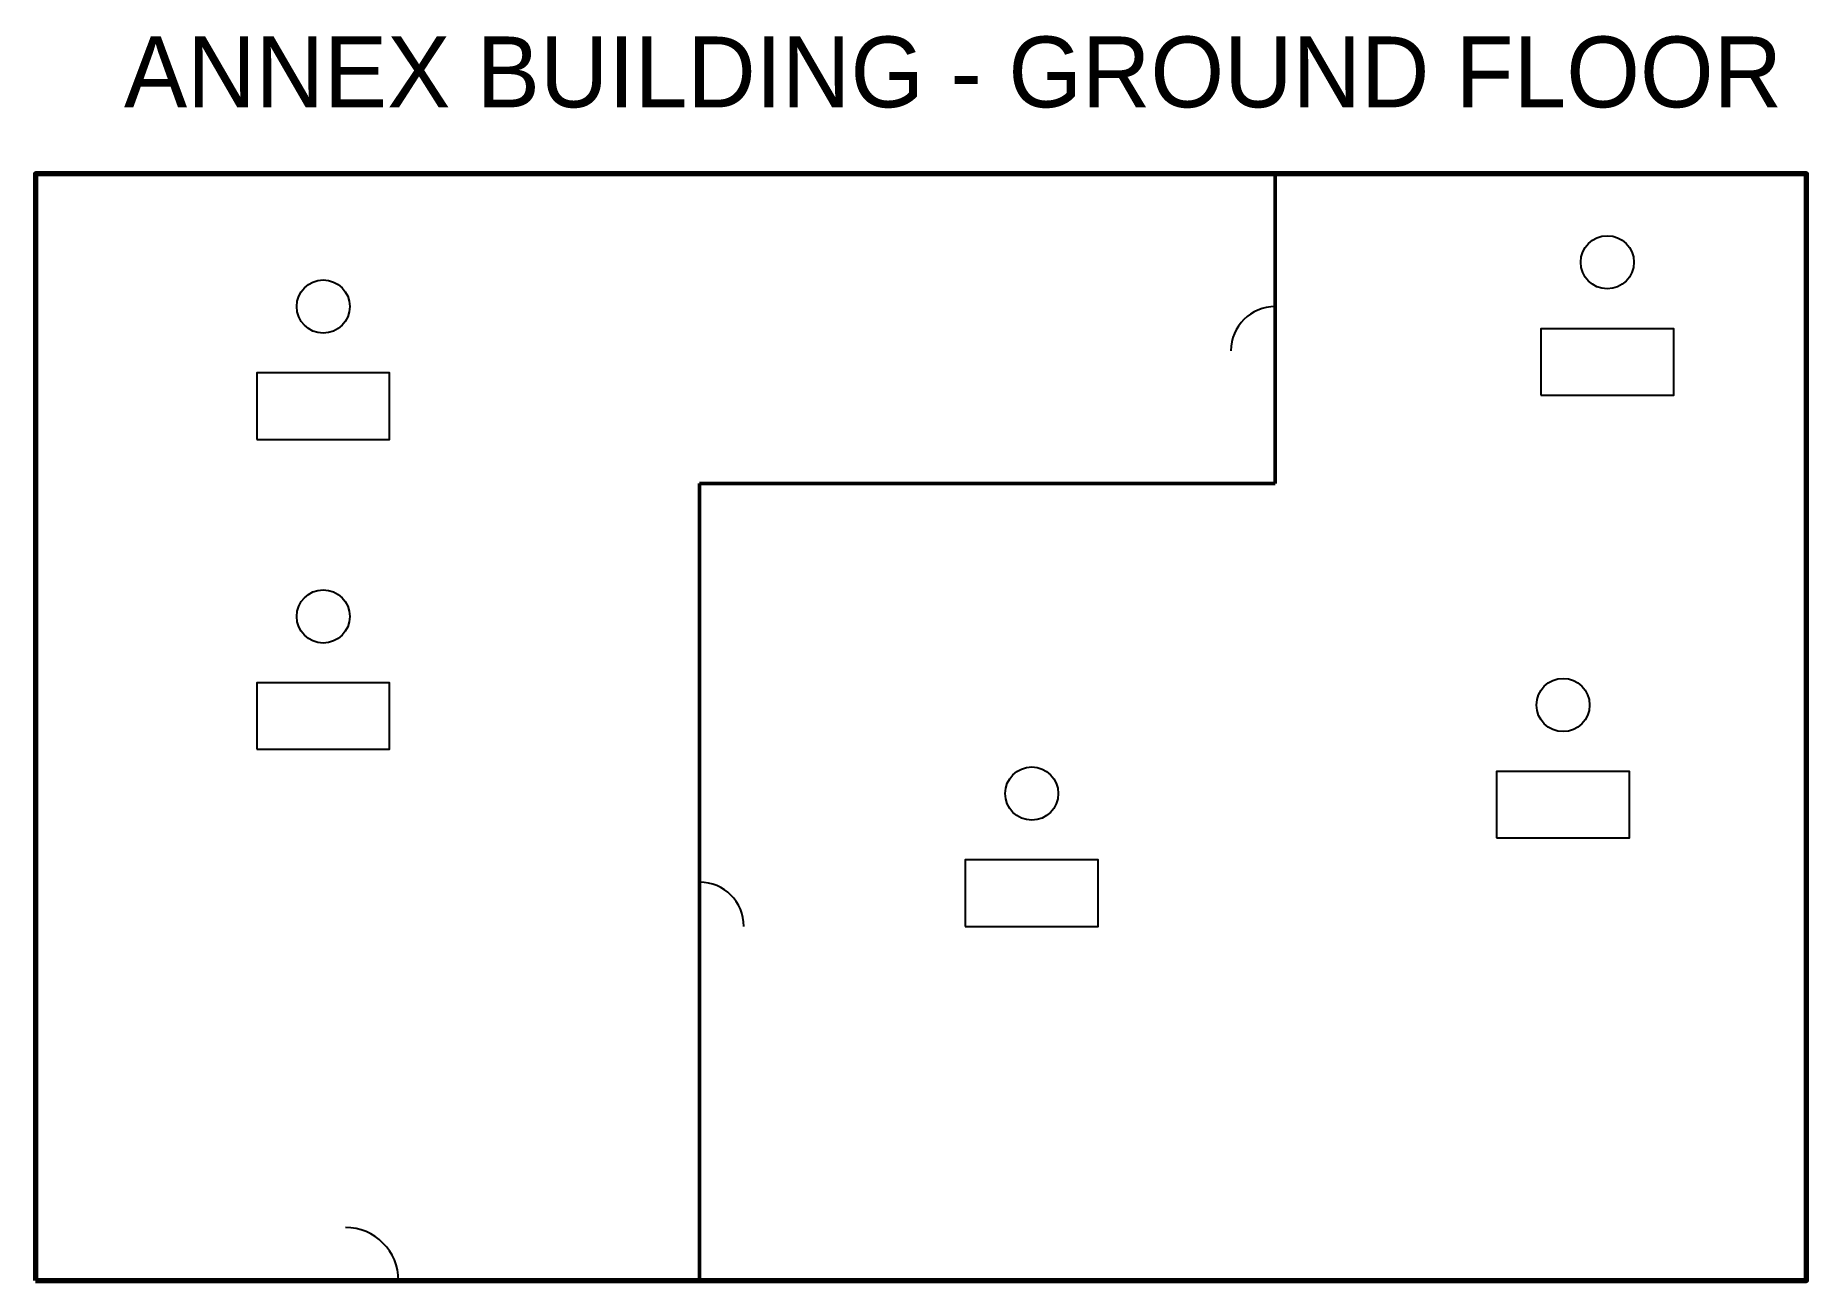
# Paper-space layout 'Layout1' of a CAD drawing. Header units: metres. Extents: x 0 to 40, y 0 to 28.1.
import ezdxf

# ---------------------------------------------------------------- set-up
doc = ezdxf.new("R2010")
doc.units = ezdxf.units.M
for name, color, linetype in [('DOORS', 4, 'Continuous'), ('FURN', 30, 'Continuous'), ('TEXT', 3, 'Continuous'), ('WALLS', 7, 'Continuous')]:
    doc.layers.add(name, color=color, linetype=linetype)

psp = doc.layouts.get("Layout1")

# ---------------------------------------------------------------- linework, layer by layer
at = {"layer": 'DOORS'}
for centre, radius, start, end in [((28, 21), 1, 90, 180), ((15, 8), 1, 0, 90), ((7, 0), 1.2, 0, 90)]:
    psp.add_arc(centre, radius, start, end, dxfattribs=at)
at = {"layer": 'FURN'}
for points in [[(34, 20), (37, 20), (37, 21.5), (34, 21.5), (34, 20)], [(5, 19), (8, 19), (8, 20.5), (5, 20.5), (5, 19)], [(5, 12), (8, 12), (8, 13.5), (5, 13.5), (5, 12)], [(33, 10), (36, 10), (36, 11.5), (33, 11.5), (33, 10)], [(21, 8), (24, 8), (24, 9.5), (21, 9.5), (21, 8)]]:
    psp.add_lwpolyline(points, dxfattribs=at)
for centre in [(35.5, 23), (6.5, 22), (6.5, 15), (34.5, 13), (22.5, 11)]:
    psp.add_circle(centre, 0.6, dxfattribs=at)
at = {"layer": 'WALLS', "lineweight": 50}
for p, q in [((28, 18), (28, 25)), ((15, 0), (15, 18)), ((15, 18), (28, 18))]:
    psp.add_line(p, q, dxfattribs=at)
at = {"layer": 'WALLS', "lineweight": 70}
psp.add_lwpolyline([(0, 0), (40, 0), (40, 25), (0, 25), (0, 0)], dxfattribs=at)

# ---------------------------------------------------------------- texts
at = {"layer": 'TEXT'}
psp.add_text('ANNEX BUILDING - GROUND FLOOR', height=1.6, dxfattribs=at).set_placement((2, 26.5))

doc.saveas('drawing.dxf')
